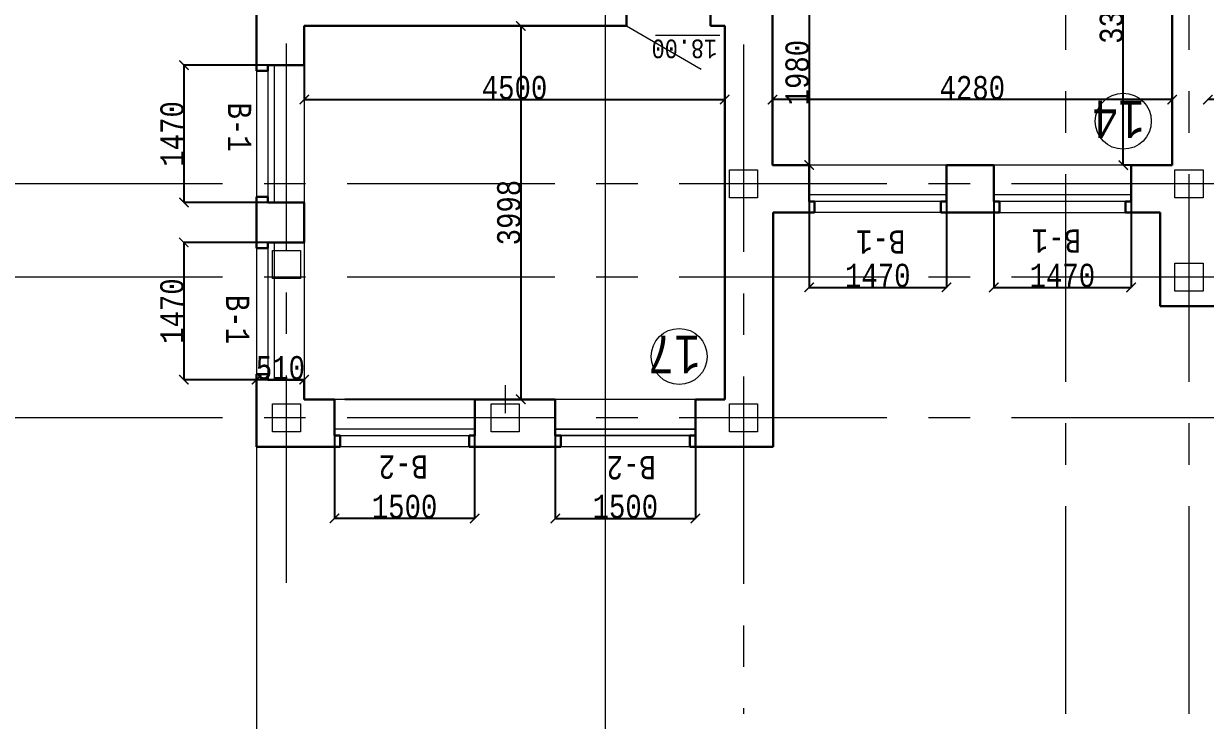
# Model space of a CAD drawing. Header units: millimetres. Extents: x -689206 to 4969298, y -1019800 to 703299.
# Drawn here: x -113517 to -100868, y -598709 to -591246 of the extents above; entities that cross this region are included whole.
import ezdxf

# ---------------------------------------------------------------- set-up
doc = ezdxf.new("R2010")
doc.units = ezdxf.units.MM
doc.linetypes.add('осеваяX2', pattern=[101.6, 63.5, -12.7, 12.7, -12.7])
for name, color, linetype, lineweight in [('ОКНА', 250, 'Continuous', 20), ('РАЗМЕРЫ', 7, 'Continuous', 9), ('Слой1', 7, 'Continuous', 30), ('стены', 7, 'Continuous', 20)]:
    doc.layers.add(name, color=color, linetype=linetype, lineweight=lineweight)
doc.layers.add('четотам', color=7, linetype='Continuous')
doc.styles.add('Аннотативный', font='isocteur.ttf', dxfattribs={"width": 0.7, "height": 250})
doc.dimstyles.new('Аннотативный', dxfattribs={"dimscale": 0, "dimtxt": 250, "dimasz": 100, "dimexe": 1.25, "dimexo": 0.625, "dimtad": 1, "dimdec": 0, "dimtxsty": 'Аннотативный', "dimblk": 'ARCHTICK', "dimcen": 2.5, "dimadec": 0, "dimazin": 0, "dimtfac": 1, "dimtdec": 0, "dimtmove": 0, "dimatfit": 3, "dimfxl": 1, "dimarcsym": 0})

# ---------------------------------------------------------------- blocks, each defined once
blk = doc.blocks.new('_ArchTick')
at = {"color": 0, "linetype": 'ByBlock', "const_width": 0.15}
blk.add_lwpolyline([(-0.5, -0.5), (0.5, 0.5)], dxfattribs=at)
blk = doc.blocks.new('*D3307')
at = {"layer": 'Defpoints', "color": 0, "lineweight": 0, "transparency": 16777216}
for p in [(-100843, -592060), (-100843, -592060), (-97443, -592060)]:
    blk.add_point(p, dxfattribs=at)
at = {"layer": 'стены', "color": 0, "lineweight": -2, "transparency": 16777216}
for p, q in [((-100843, -592059), (-100843, -592059)), ((-97443, -592060), (-100843, -592060)), ((-97443, -592059), (-97443, -592059))]:
    blk.add_line(p, q, dxfattribs=at)
at = {"layer": 'стены', "color": 0, "lineweight": -2, "transparency": 16777216, "xscale": 100, "yscale": 100, "zscale": 100}
for p, rotation in [((-100843, -592060), 179.999999999998), ((-97443, -592060), 359.9999999999981)]:
    blk.add_blockref('_ArchTick', p, dxfattribs=dict(at, rotation=rotation))
at = {"layer": 'стены', "color": 0, "lineweight": 5, "transparency": 16777216, "insert": (-99143, -591934), "char_height": 250, "attachment_point": 5, "style": 'Аннотативный'}
blk.add_mtext('3400', dxfattribs=at)
blk = doc.blocks.new('*D3326')
at = {"layer": 'Defpoints', "color": 0, "lineweight": 0, "transparency": 16777216}
for p in [(-107827, -595271), (-106327, -595271), (-106327, -596546)]:
    blk.add_point(p, dxfattribs=at)
at = {"layer": 'стены', "color": 0, "lineweight": -2, "transparency": 16777216}
for p, q in [((-107827, -595271), (-107827, -596547)), ((-106327, -595271), (-106327, -596547)), ((-107827, -596546), (-106327, -596546))]:
    blk.add_line(p, q, dxfattribs=at)
at = {"layer": 'стены', "color": 0, "lineweight": -2, "transparency": 16777216, "xscale": 100, "yscale": 100, "zscale": 100, "rotation": 180}
blk.add_blockref('_ArchTick', (-107827, -596546), dxfattribs=at)
at = {"layer": 'стены', "color": 0, "lineweight": -2, "transparency": 16777216, "xscale": 100, "yscale": 100, "zscale": 100}
blk.add_blockref('_ArchTick', (-106327, -596546), dxfattribs=at)
at = {"layer": 'стены', "color": 0, "lineweight": 5, "transparency": 16777216, "insert": (-107077, -596420), "char_height": 250, "attachment_point": 5, "style": 'Аннотативный'}
blk.add_mtext('1500', dxfattribs=at)
blk = doc.blocks.new('*D3327')
at = {"layer": 'Defpoints', "color": 0, "lineweight": 0, "transparency": 16777216}
for p in [(-105110, -592761), (-103640, -592761), (-103640, -594071)]:
    blk.add_point(p, dxfattribs=at)
at = {"layer": 'стены', "color": 0, "lineweight": -2, "transparency": 16777216}
for p, q in [((-105110, -592761), (-105110, -594072)), ((-103640, -592761), (-103640, -594072)), ((-105110, -594071), (-103640, -594071))]:
    blk.add_line(p, q, dxfattribs=at)
at = {"layer": 'стены', "color": 0, "lineweight": -2, "transparency": 16777216, "xscale": 100, "yscale": 100, "zscale": 100, "rotation": 180}
blk.add_blockref('_ArchTick', (-105110, -594071), dxfattribs=at)
at = {"layer": 'стены', "color": 0, "lineweight": -2, "transparency": 16777216, "xscale": 100, "yscale": 100, "zscale": 100}
blk.add_blockref('_ArchTick', (-103640, -594071), dxfattribs=at)
at = {"layer": 'стены', "color": 0, "lineweight": 5, "transparency": 16777216, "insert": (-104375, -593945), "char_height": 250, "attachment_point": 5, "style": 'Аннотативный'}
blk.add_mtext('1470', dxfattribs=at)
blk = doc.blocks.new('*D3328')
at = {"layer": 'Defpoints', "color": 0, "lineweight": 0, "transparency": 16777216}
for p in [(-103134, -592761), (-101664, -592761), (-101664, -594071)]:
    blk.add_point(p, dxfattribs=at)
at = {"layer": 'стены', "color": 0, "lineweight": -2, "transparency": 16777216}
for p, q in [((-103134, -592761), (-103134, -594072)), ((-101664, -592761), (-101664, -594072)), ((-103134, -594071), (-101664, -594071))]:
    blk.add_line(p, q, dxfattribs=at)
at = {"layer": 'стены', "color": 0, "lineweight": -2, "transparency": 16777216, "xscale": 100, "yscale": 100, "zscale": 100, "rotation": 180}
blk.add_blockref('_ArchTick', (-103134, -594071), dxfattribs=at)
at = {"layer": 'стены', "color": 0, "lineweight": -2, "transparency": 16777216, "xscale": 100, "yscale": 100, "zscale": 100}
blk.add_blockref('_ArchTick', (-101664, -594071), dxfattribs=at)
at = {"layer": 'стены', "color": 0, "lineweight": 5, "transparency": 16777216, "insert": (-102399, -593945), "char_height": 250, "attachment_point": 5, "style": 'Аннотативный'}
blk.add_mtext('1470', dxfattribs=at)
blk = doc.blocks.new('*D3325')
at = {"layer": 'Defpoints', "color": 0, "lineweight": 0, "transparency": 16777216}
for p in [(-110190, -595659), (-108690, -595659), (-110190, -596546)]:
    blk.add_point(p, dxfattribs=at)
at = {"layer": 'стены', "color": 0, "lineweight": -2, "transparency": 16777216}
for p, q in [((-110190, -595659), (-110190, -596547)), ((-108690, -595659), (-108690, -596547)), ((-108690, -596546), (-110190, -596546))]:
    blk.add_line(p, q, dxfattribs=at)
at = {"layer": 'стены', "color": 0, "lineweight": -2, "transparency": 16777216, "xscale": 100, "yscale": 100, "zscale": 100, "rotation": 180}
blk.add_blockref('_ArchTick', (-110190, -596546), dxfattribs=at)
at = {"layer": 'стены', "color": 0, "lineweight": -2, "transparency": 16777216, "xscale": 100, "yscale": 100, "zscale": 100}
blk.add_blockref('_ArchTick', (-108690, -596546), dxfattribs=at)
at = {"layer": 'стены', "color": 0, "lineweight": 5, "transparency": 16777216, "insert": (-109440, -596420), "char_height": 250, "attachment_point": 5, "style": 'Аннотативный'}
blk.add_mtext('1500', dxfattribs=at)
blk = doc.blocks.new('*D3363')
at = {"layer": 'Defpoints', "color": 0, "lineweight": 0, "transparency": 16777216}
for p in [(-105503, -592060), (-105503, -592761), (-101223, -592761)]:
    blk.add_point(p, dxfattribs=at)
at = {"layer": 'РАЗМЕРЫ', "color": 0, "lineweight": -2, "transparency": 16777216}
for p, q in [((-105503, -592760), (-105503, -592059)), ((-101223, -592060), (-105503, -592060)), ((-101223, -592760), (-101223, -592059))]:
    blk.add_line(p, q, dxfattribs=at)
at = {"layer": 'РАЗМЕРЫ', "color": 0, "lineweight": -2, "transparency": 16777216, "xscale": 100, "yscale": 100, "zscale": 100, "rotation": 180}
blk.add_blockref('_ArchTick', (-105503, -592060), dxfattribs=at)
at = {"layer": 'РАЗМЕРЫ', "color": 0, "lineweight": -2, "transparency": 16777216, "xscale": 100, "yscale": 100, "zscale": 100}
blk.add_blockref('_ArchTick', (-101223, -592060), dxfattribs=at)
at = {"layer": 'РАЗМЕРЫ', "color": 0, "lineweight": 5, "transparency": 16777216, "insert": (-103363, -591934), "char_height": 250, "attachment_point": 5, "style": 'Аннотативный'}
blk.add_mtext('4280', dxfattribs=at)
blk = doc.blocks.new('*D3314')
at = {"layer": 'Defpoints', "color": 0, "lineweight": 0, "transparency": 16777216}
for p in [(-110514, -591692), (-111801, -593162), (-110514, -593162)]:
    blk.add_point(p, dxfattribs=at)
at = {"layer": 'РАЗМЕРЫ', "color": 0, "lineweight": -2, "transparency": 16777216}
for p, q in [((-110514, -591692), (-111803, -591692)), ((-111801, -591692), (-111801, -593162)), ((-110514, -593162), (-111803, -593162))]:
    blk.add_line(p, q, dxfattribs=at)
at = {"layer": 'РАЗМЕРЫ', "color": 0, "lineweight": -2, "transparency": 16777216, "xscale": 100, "yscale": 100, "zscale": 100}
for p, rotation in [((-111801, -591692), 90), ((-111801, -593162), 270)]:
    blk.add_blockref('_ArchTick', p, dxfattribs=dict(at, rotation=rotation))
at = {"layer": 'РАЗМЕРЫ', "color": 0, "lineweight": 5, "transparency": 16777216, "insert": (-111927, -592427), "char_height": 250, "attachment_point": 5, "rotation": 90, "style": 'Аннотативный'}
blk.add_mtext('1470', dxfattribs=at)
blk = doc.blocks.new('*D3315')
at = {"layer": 'Defpoints', "color": 0, "lineweight": 0, "transparency": 16777216}
for p in [(-110514, -593590), (-111803, -595060), (-110514, -595060)]:
    blk.add_point(p, dxfattribs=at)
at = {"layer": 'РАЗМЕРЫ', "color": 0, "lineweight": -2, "transparency": 16777216}
for p, q in [((-110514, -593590), (-111804, -593590)), ((-111803, -593590), (-111803, -595060)), ((-110514, -595060), (-111804, -595060))]:
    blk.add_line(p, q, dxfattribs=at)
at = {"layer": 'РАЗМЕРЫ', "color": 0, "lineweight": -2, "transparency": 16777216, "xscale": 100, "yscale": 100, "zscale": 100}
for p, rotation in [((-111803, -593590), 90), ((-111803, -595060), 270)]:
    blk.add_blockref('_ArchTick', p, dxfattribs=dict(at, rotation=rotation))
at = {"layer": 'РАЗМЕРЫ', "color": 0, "lineweight": 5, "transparency": 16777216, "insert": (-111928, -594325), "char_height": 250, "attachment_point": 5, "rotation": 90, "style": 'Аннотативный'}
blk.add_mtext('1470', dxfattribs=at)
blk = doc.blocks.new('*D3460')
at = {"layer": 'Defpoints', "color": 0, "linetype": 'ByBlock', "lineweight": 0, "transparency": 16777216}
for p in [(-111024, -595060), (-111024, -595060), (-110514, -595060)]:
    blk.add_point(p, dxfattribs=at)
at = {"layer": 'РАЗМЕРЫ', "color": 0, "linetype": 'ByBlock', "lineweight": -2, "transparency": 16777216}
for p, q in [((-111024, -595059), (-111024, -595059)), ((-110514, -595060), (-111024, -595060)), ((-110514, -595059), (-110514, -595059))]:
    blk.add_line(p, q, dxfattribs=at)
at = {"layer": 'РАЗМЕРЫ', "color": 0, "linetype": 'ByBlock', "lineweight": -2, "transparency": 16777216, "xscale": 100, "yscale": 100, "zscale": 100, "rotation": 180}
blk.add_blockref('_ArchTick', (-111024, -595060), dxfattribs=at)
at = {"layer": 'РАЗМЕРЫ', "color": 0, "linetype": 'ByBlock', "lineweight": -2, "transparency": 16777216, "xscale": 100, "yscale": 100, "zscale": 100}
blk.add_blockref('_ArchTick', (-110514, -595060), dxfattribs=at)
at = {"layer": 'РАЗМЕРЫ', "color": 0, "linetype": 'ByBlock', "lineweight": 20, "transparency": 16777216, "insert": (-110769, -594934), "char_height": 250, "attachment_point": 5, "style": 'Аннотативный'}
blk.add_mtext('510', dxfattribs=at)
blk = doc.blocks.new('*D3461')
at = {"layer": 'Defpoints', "color": 0, "linetype": 'ByBlock', "lineweight": 0, "transparency": 16777216}
for p in [(-110514, -591271), (-110081, -595269), (-108196, -595269)]:
    blk.add_point(p, dxfattribs=at)
at = {"layer": 'РАЗМЕРЫ', "color": 0, "linetype": 'ByBlock', "lineweight": -2, "transparency": 16777216}
for p, q in [((-110513, -591271), (-108195, -591271)), ((-108196, -591271), (-108196, -595269)), ((-110080, -595269), (-108195, -595269))]:
    blk.add_line(p, q, dxfattribs=at)
at = {"layer": 'РАЗМЕРЫ', "color": 0, "linetype": 'ByBlock', "lineweight": -2, "transparency": 16777216, "xscale": 100, "yscale": 100, "zscale": 100}
for p, rotation in [((-108196, -591271), 90), ((-108196, -595269), 270)]:
    blk.add_blockref('_ArchTick', p, dxfattribs=dict(at, rotation=rotation))
at = {"layer": 'РАЗМЕРЫ', "color": 0, "linetype": 'ByBlock', "lineweight": 5, "transparency": 16777216, "insert": (-108322, -593270), "char_height": 250, "attachment_point": 5, "rotation": 90, "style": 'Аннотативный'}
blk.add_mtext('3998', dxfattribs=at)
blk = doc.blocks.new('*D3462')
at = {"layer": 'Defpoints', "color": 0, "linetype": 'ByBlock', "lineweight": 0, "transparency": 16777216}
for p in [(-110514, -591271), (-106013, -591271), (-106013, -592059)]:
    blk.add_point(p, dxfattribs=at)
at = {"layer": 'РАЗМЕРЫ', "color": 0, "linetype": 'ByBlock', "lineweight": -2, "transparency": 16777216}
for p, q in [((-110514, -591271), (-110514, -592060)), ((-106013, -591271), (-106013, -592060)), ((-110514, -592059), (-106013, -592059))]:
    blk.add_line(p, q, dxfattribs=at)
at = {"layer": 'РАЗМЕРЫ', "color": 0, "linetype": 'ByBlock', "lineweight": -2, "transparency": 16777216, "xscale": 100, "yscale": 100, "zscale": 100, "rotation": 180}
blk.add_blockref('_ArchTick', (-110514, -592059), dxfattribs=at)
at = {"layer": 'РАЗМЕРЫ', "color": 0, "linetype": 'ByBlock', "lineweight": -2, "transparency": 16777216, "xscale": 100, "yscale": 100, "zscale": 100}
blk.add_blockref('_ArchTick', (-106013, -592059), dxfattribs=at)
at = {"layer": 'РАЗМЕРЫ', "color": 0, "linetype": 'ByBlock', "lineweight": 5, "transparency": 16777216, "insert": (-108263, -591933), "char_height": 250, "attachment_point": 5, "style": 'Аннотативный'}
blk.add_mtext('4500', dxfattribs=at)
blk = doc.blocks.new('*D3380')
at = {"layer": 'Defpoints', "color": 0, "linetype": 'ByBlock', "lineweight": 0, "transparency": 16777216}
for p in [(-101747, -589461), (-101223, -589461), (-101223, -592761)]:
    blk.add_point(p, dxfattribs=at)
at = {"layer": 'РАЗМЕРЫ', "color": 0, "linetype": 'ByBlock', "lineweight": -2, "transparency": 16777216}
for p, q in [((-101224, -589461), (-101749, -589461)), ((-101747, -592761), (-101747, -589461)), ((-101224, -592761), (-101749, -592761))]:
    blk.add_line(p, q, dxfattribs=at)
at = {"layer": 'РАЗМЕРЫ', "color": 0, "linetype": 'ByBlock', "lineweight": -2, "transparency": 16777216, "xscale": 100, "yscale": 100, "zscale": 100}
for p, rotation in [((-101747, -589461), 90), ((-101747, -592761), 270)]:
    blk.add_blockref('_ArchTick', p, dxfattribs=dict(at, rotation=rotation))
at = {"layer": 'РАЗМЕРЫ', "color": 0, "linetype": 'ByBlock', "lineweight": 5, "transparency": 16777216, "insert": (-101873, -591111), "char_height": 250, "attachment_point": 5, "rotation": 90, "style": 'Аннотативный'}
blk.add_mtext('3300', dxfattribs=at)
blk = doc.blocks.new('*D3381')
at = {"layer": 'Defpoints', "color": 0, "linetype": 'ByBlock', "lineweight": 0, "transparency": 16777216}
for p in [(-105503, -590781), (-105503, -592761), (-105110, -592761)]:
    blk.add_point(p, dxfattribs=at)
at = {"layer": 'РАЗМЕРЫ', "color": 0, "linetype": 'ByBlock', "lineweight": -2, "transparency": 16777216}
for p, q in [((-105503, -590781), (-105109, -590781)), ((-105110, -590781), (-105110, -592761)), ((-105503, -592761), (-105109, -592761))]:
    blk.add_line(p, q, dxfattribs=at)
at = {"layer": 'РАЗМЕРЫ', "color": 0, "linetype": 'ByBlock', "lineweight": -2, "transparency": 16777216, "xscale": 100, "yscale": 100, "zscale": 100}
for p, rotation in [((-105110, -590781), 90), ((-105110, -592761), 270)]:
    blk.add_blockref('_ArchTick', p, dxfattribs=dict(at, rotation=rotation))
at = {"layer": 'РАЗМЕРЫ', "color": 0, "linetype": 'ByBlock', "lineweight": 5, "transparency": 16777216, "insert": (-105236, -591771), "char_height": 250, "attachment_point": 5, "rotation": 90, "style": 'Аннотативный'}
blk.add_mtext('1980', dxfattribs=at)

msp = doc.modelspace()

# ---------------------------------------------------------------- linework, layer by layer
at = {"layer": 'ОКНА', "lineweight": 13}
for p, q in [((-110833.5, -593161.9), (-110833.5, -591691.9)), ((-110903.5, -591751.9), (-110903.5, -593101.9)), ((-110833.5, -595059.9), (-110833.5, -593589.9)), ((-110903.5, -593649.9), (-110903.5, -594999.9))]:
    msp.add_line(p, q, dxfattribs=at)
at = {"layer": 'ОКНА'}
for p, q in [((-110903.5, -593101.9), (-110903.5, -593161.9)), ((-110903.5, -593161.9), (-110833.5, -593161.9)), ((-110903.5, -594999.9), (-110903.5, -595059.9)), ((-110903.5, -595059.9), (-110833.5, -595059.9))]:
    msp.add_line(p, q, dxfattribs=at)
at = {"layer": 'РАЗМЕРЫ', "linetype": 'осеваяX2', "lineweight": 5, "ltscale": 35}
for p, q in [((-105813.5, -548796.3), (-105813.5, -598637.6)), ((-101043.5, -598637.6), (-101043.5, -548796.3)), ((-65160.7, -595470.1), (-132363.4, -595468.9))]:
    msp.add_line(p, q, dxfattribs=at)
at = {"layer": 'РАЗМЕРЫ', "lineweight": 0, "ltscale": 35}
for p, q in [((-111023.5, -557456.6), (-111023.5, -646086)), ((-107292.5, -580214.5), (-107292.5, -638682.8))]:
    msp.add_line(p, q, dxfattribs=at)
at = {"layer": 'РАЗМЕРЫ'}
msp.add_line((-106065.1, -591373.2), (-106754.4, -591373.2), dxfattribs=at)
at = {"layer": 'РАЗМЕРЫ', "lineweight": 15}
for p, q in [((-110513.5, -591691.9), (-110513.5, -593161.9)), ((-111023.5, -591751.9), (-111023.5, -593101.9)), ((-110513.5, -593589.9), (-110513.5, -595059.9)), ((-111023.5, -593649.9), (-111023.5, -594999.9))]:
    msp.add_line(p, q, dxfattribs=at)
at = {"layer": 'Слой1'}
for p, q in [((-110903.5, -591751.9), (-110903.5, -591691.9)), ((-110903.5, -591691.9), (-110513.5, -591691.9)), ((-111023.5, -591751.9), (-110903.5, -591751.9)), ((-110903.5, -593101.9), (-111023.5, -593101.9)), ((-111023.5, -593101.9), (-110903.5, -593101.9)), ((-110903.5, -593161.9), (-110903.5, -593101.9)), ((-110513.5, -593161.9), (-110903.5, -593161.9)), ((-111023.5, -593589.9), (-111023.5, -593649.9)), ((-110903.5, -593649.9), (-110903.5, -593589.9)), ((-110903.5, -593589.9), (-110513.5, -593589.9)), ((-111023.5, -593649.9), (-110903.5, -593649.9)), ((-110903.5, -594999.9), (-111023.5, -594999.9)), ((-111023.5, -594999.9), (-110903.5, -594999.9)), ((-110903.5, -595059.9), (-110903.5, -594999.9)), ((-110513.5, -595059.9), (-110903.5, -595059.9))]:
    msp.add_line(p, q, dxfattribs=at)
at = {"layer": 'стены', "linetype": 'осеваяX2', "lineweight": 5, "ltscale": 35}
for p, q in [((-110703.5, -597236.1), (-110703.5, -548796.3)), ((-102363.4, -598637.6), (-102363.4, -548796.3)), ((-65160.7, -592960.7), (-132363.4, -592960.7)), ((-65160.7, -593960.7), (-132363.4, -593960.7))]:
    msp.add_line(p, q, dxfattribs=at)
at = {"layer": 'стены', "lineweight": 30}
for p, q in [((-101223.5, -589460.7), (-101223.5, -592760.7)), ((-111023.5, -590682.5), (-111023.5, -591751.9)), ((-111023.5, -590760.7), (-111023.5, -591751.9)), ((-107065.5, -591270.7), (-107065.5, -590760.7)), ((-106165.5, -591270.7), (-106165.5, -590760.7)), ((-105503.5, -590780.7), (-105503.5, -592760.7)), ((-107065.5, -591270.7), (-110513.5, -591270.7)), ((-110513.5, -591691.9), (-110513.5, -591270.7)), ((-110513.5, -591270.7), (-107065.5, -591270.7)), ((-106013.5, -591270.7), (-106165.5, -591270.7)), ((-106013.5, -595270.7), (-106013.5, -591270.7)), ((-105503.5, -592760.7), (-105110.5, -592760.7)), ((-105110.5, -593150.6), (-105110.5, -592760.7)), ((-103640.5, -593150.6), (-103640.5, -592760.7)), ((-103640.5, -592760.7), (-103133.7, -592760.7)), ((-103133.7, -593150.6), (-103133.7, -592760.7)), ((-101663.7, -593150.6), (-101663.7, -592760.7)), ((-101663.7, -592760.7), (-101223.5, -592760.7)), ((-111023.5, -593101.9), (-111023.5, -593649.9)), ((-111023.5, -593101.9), (-111023.5, -593649.9)), ((-110513.5, -593589.9), (-110513.5, -593161.9)), ((-105050.5, -593150.6), (-105110.5, -593150.6)), ((-105050.5, -593150.6), (-105050.5, -593270.6)), ((-103640.5, -593150.6), (-103700.5, -593150.6)), ((-103700.5, -593150.6), (-103700.5, -593270.6)), ((-103073.7, -593150.6), (-103133.7, -593150.6)), ((-103073.7, -593150.6), (-103073.7, -593270.6)), ((-101663.7, -593150.6), (-101723.7, -593150.6)), ((-101723.7, -593150.6), (-101723.7, -593270.6)), ((-105495.5, -595778.6), (-105495.5, -593270.6)), ((-105050.5, -593270.6), (-105495.5, -593270.6)), ((-103700.5, -593270.6), (-103073.7, -593270.6)), ((-101723.7, -593270.6), (-101353.5, -593270.6)), ((-101353.5, -593270.6), (-101353.5, -594270.7)), ((-100993.5, -594270.7), (-101353.5, -594270.7)), ((-99935.3, -594270.7), (-101353.5, -594270.7)), ((-111023.5, -594999.9), (-111023.5, -595778.6)), ((-111023.5, -594999.9), (-111023.5, -595270.7)), ((-110513.5, -595270.7), (-110513.5, -595059.9)), ((-110189.5, -595270.7), (-110513.5, -595270.7)), ((-110189.5, -595270.7), (-110189.5, -595658.6)), ((-108689.5, -595270.7), (-108689.5, -595658.6)), ((-107827.4, -595270.7), (-108689.5, -595270.7)), ((-107827.4, -595270.7), (-107827.4, -595658.6)), ((-106327.4, -595270.7), (-106327.4, -595658.6)), ((-106327.4, -595270.7), (-106013.5, -595270.7)), ((-110189.5, -595658.6), (-110129.5, -595658.6)), ((-110129.5, -595658.6), (-110129.5, -595778.6)), ((-108689.5, -595658.6), (-108749.5, -595658.6)), ((-108749.5, -595658.6), (-108749.5, -595778.6)), ((-107827.4, -595658.6), (-107767.4, -595658.6)), ((-107767.4, -595658.6), (-107767.4, -595778.6)), ((-106327.4, -595658.6), (-106387.4, -595658.6)), ((-106387.4, -595658.6), (-106387.4, -595778.6)), ((-110129.5, -595778.6), (-111023.5, -595778.6)), ((-108749.5, -595778.6), (-107767.4, -595778.6)), ((-105495.5, -595778.6), (-106387.4, -595778.6))]:
    msp.add_line(p, q, dxfattribs=at)
at = {"layer": 'стены', "lineweight": 9}
msp.add_line((-107065.5, -591270.7), (-106264.8, -591732.9), dxfattribs=at)
at = {"layer": 'стены'}
for p, q in [((-106013.5, -591270.7), (-106165.5, -591270.7)), ((-108363.4, -595118.6), (-108363.4, -595418.6)), ((-108213.4, -595268.6), (-108513.4, -595268.6))]:
    msp.add_line(p, q, dxfattribs=at)
at = {"layer": 'стены', "color": 152, "lineweight": 30, "true_color": 0x2776bb}
for p, q in [((-110513.5, -591691.9), (-110873.5, -591691.9)), ((-110513.5, -591691.9), (-110873.5, -591691.9)), ((-105110.5, -593120.6), (-105110.5, -592760.7)), ((-103640.5, -592760.7), (-103640.5, -593120.6)), ((-103133.7, -593120.6), (-103133.7, -592760.7)), ((-101663.7, -592760.7), (-101663.7, -593120.6)), ((-110873.5, -593161.9), (-110513.5, -593161.9)), ((-110873.5, -593161.9), (-110513.5, -593161.9)), ((-110513.5, -593589.9), (-110873.5, -593589.9)), ((-110873.5, -595059.9), (-110513.5, -595059.9)), ((-107827.4, -595270.7), (-107827.4, -595628.6)), ((-106327.4, -595270.7), (-106327.4, -595628.6))]:
    msp.add_line(p, q, dxfattribs=at)
at = {"layer": 'стены', "color": 7, "lineweight": 30, "true_color": 0xffffff}
msp.add_line((-105110.5, -592760.7), (-105503.5, -592760.7), dxfattribs=at)
at = {"layer": 'стены', "lineweight": 13}
for p, q in [((-103640.5, -592760.7), (-105110.5, -592760.7)), ((-101663.7, -592760.7), (-103133.7, -592760.7)), ((-103640.5, -593080.6), (-105110.5, -593080.6)), ((-101663.7, -593080.6), (-103133.7, -593080.6)), ((-103700.5, -593150.6), (-105050.5, -593150.6)), ((-101723.7, -593150.6), (-103073.7, -593150.6)), ((-103700.5, -593270.6), (-105050.5, -593270.6)), ((-103073.7, -593270.6), (-101723.7, -593270.6)), ((-108689.5, -595270.7), (-110189.5, -595270.7)), ((-108689.5, -595588.6), (-110189.5, -595588.6)), ((-107827.4, -595588.6), (-106327.4, -595588.6)), ((-106327.4, -595588.6), (-107827.4, -595588.6)), ((-110129.5, -595658.6), (-108689.5, -595658.6)), ((-106327.4, -595658.6), (-107827.4, -595658.6)), ((-107767.4, -595658.6), (-106327.4, -595658.6)), ((-108749.5, -595778.6), (-110129.5, -595778.6))]:
    msp.add_line(p, q, dxfattribs=at)
at = {"layer": 'стены', "color": 152, "lineweight": 25, "true_color": 0x2776bb}
for p, q in [((-111023.5, -593101.9), (-111023.5, -593300.1)), ((-108689.5, -595270.7), (-108689.5, -595525.7))]:
    msp.add_line(p, q, dxfattribs=at)
at = {"layer": 'стены', "lineweight": 15}
for p, q in [((-106327.4, -595270.7), (-107827.4, -595270.7)), ((-106387.4, -595778.6), (-107767.4, -595778.6))]:
    msp.add_line(p, q, dxfattribs=at)
at = {"layer": 'стены', "lineweight": 25}
msp.add_line((-106327.4, -595270.7), (-106327.4, -595525.7), dxfattribs=at)
at = {"layer": 'стены', "color": 7, "lineweight": 25, "true_color": 0xffffff}
for p, q in [((-107827.4, -595658.6), (-107827.4, -595588.6)), ((-107827.4, -595658.6), (-107767.4, -595658.6)), ((-107767.4, -595658.6), (-107767.4, -595778.6)), ((-106327.4, -595658.6), (-106387.4, -595658.6)), ((-106387.4, -595658.6), (-106387.4, -595778.6)), ((-106327.4, -595778.6), (-106327.4, -595658.6))]:
    msp.add_line(p, q, dxfattribs=at)
at = {"layer": 'стены', "lineweight": 20}
for points in [[(-105663.5, -593110.7), (-105963.5, -593110.7), (-105963.5, -592810.7), (-105663.5, -592810.7)], [(-100893.5, -593110.7), (-101193.5, -593110.7), (-101193.5, -592810.7), (-100893.5, -592810.7)], [(-110553.5, -593975), (-110853.5, -593975), (-110853.5, -593675), (-110553.5, -593675)], [(-100893.5, -594110.7), (-101193.5, -594110.7), (-101193.5, -593810.7), (-100893.5, -593810.7)], [(-110553.5, -595619.3), (-110853.5, -595619.3), (-110853.5, -595319.3), (-110553.5, -595319.3)], [(-108213.4, -595619.4), (-108513.4, -595619.4), (-108513.4, -595319.4), (-108213.4, -595319.4)], [(-105663.5, -595619.4), (-105963.5, -595619.4), (-105963.5, -595319.4), (-105663.5, -595319.4)]]:
    msp.add_lwpolyline(points, close=True, dxfattribs=at)
at = {"layer": 'четотам', "lineweight": 13}
for centre in [(-101747.5, -592291), (-106500.7, -594811)]:
    msp.add_circle(centre, 300, dxfattribs=at)

# ---------------------------------------------------------------- texts
at = {"layer": 'РАЗМЕРЫ', "insert": (-106094.4, -591616.1), "char_height": 200, "width": 656.117, "attachment_point": 1, "rotation": 180, "style": 'Аннотативный'}
msp.add_mtext('18.00', dxfattribs=at)
at = {"layer": 'РАЗМЕРЫ', "lineweight": 13, "ltscale": 150, "char_height": 401.1, "width": 1460, "attachment_point": 1, "rotation": 180, "style": 'Аннотативный'}
for s, insert in [('14', (-101519.4, -592470.9)), ('17', (-106272.7, -594990.9))]:
    msp.add_mtext(s, dxfattribs=dict(at, insert=insert))
at = {"layer": 'РАЗМЕРЫ', "lineweight": 20, "ltscale": 150, "char_height": 250, "width": 922.913, "attachment_point": 1, "style": 'Аннотативный'}
for s, insert, rotation in [('В-1', (-111080.7, -592091), 270), ('В-1', (-104080.7, -593711), 180), ('В-1', (-102200.7, -593701), 180), ('В-1', (-111100.7, -594151), 270), ('В-2', (-109190.7, -596121), 180), ('В-2', (-106750.7, -596127.6), 180)]:
    msp.add_mtext(s, dxfattribs=dict(at, insert=insert, rotation=rotation))

# ---------------------------------------------------------------- dimensions: what is measured, and where the dimension line sits
at = {"layer": 'РАЗМЕРЫ', "linetype": 'ByBlock', "lineweight": 5}
for base, p1, p2, angle, picture, middle in [((-101747.5, -589460.7), (-101223.5, -592760.7), (-101223.5, -589460.7), 270, '*D3380', (-101873.1, -591110.7)), ((-105110.5, -592760.7), (-105503.5, -590780.7), (-105503.5, -592760.7), 270, '*D3381', (-105236.1, -591770.7)), ((-106013.5, -592058.7), (-110513.5, -591270.7), (-106013.5, -591270.7), 180, '*D3462', (-108263.5, -591933)), ((-108196.2, -595268.6), (-110513.5, -591270.7), (-110080.7, -595268.6), 270, '*D3461', (-108321.8, -593269.7))]:
    dim = msp.add_linear_dim(base=base, p1=p1, p2=p2, angle=angle, dimstyle='Аннотативный', dxfattribs=at)
    dim.commit()
    dim.dimension.update_dxf_attribs({"geometry": picture, "text_midpoint": middle})
at = {"layer": 'РАЗМЕРЫ', "lineweight": 5}
for base, p1, p2, angle, picture, middle in [((-111801.3, -593161.9), (-110513.5, -591691.9), (-110513.5, -593161.9), 270, '*D3314', (-111927, -592426.9)), ((-105503.5, -592059.9), (-101223.5, -592760.7), (-105503.5, -592760.7), 180, '*D3363', (-103363.5, -591934.3)), ((-111802.6, -595059.9), (-110513.5, -593589.9), (-110513.5, -595059.9), 270, '*D3315', (-111928.2, -594324.9))]:
    dim = msp.add_linear_dim(base=base, p1=p1, p2=p2, angle=angle, dimstyle='Аннотативный', dxfattribs=at)
    dim.commit()
    dim.dimension.update_dxf_attribs({"geometry": picture, "text_midpoint": middle})
at = {"layer": 'РАЗМЕРЫ', "linetype": 'ByBlock', "lineweight": 20}
dim = msp.add_linear_dim(base=(-111023.5, -595059.9), p1=(-110513.5, -595059.9), p2=(-111023.5, -595059.9), angle=180, dimstyle='Аннотативный', dxfattribs=at)
dim.commit()
dim.dimension.update_dxf_attribs({"geometry": '*D3460', "text_midpoint": (-110768.5, -594934.3)})
at = {"layer": 'стены', "lineweight": 5}
dim = msp.add_aligned_dim(p1=(-97443.5, -592059.9), p2=(-100843.5, -592059.9), distance=0, dimstyle='Аннотативный', dxfattribs=at)
dim.commit()
dim.dimension.update_dxf_attribs({"geometry": '*D3307', "text_midpoint": (-99143.5, -591934.3)})
for base, p1, p2, picture, middle in [((-103640.5, -594070.7), (-105110.5, -592760.7), (-103640.5, -592760.7), '*D3327', (-104375.5, -593945)), ((-101663.7, -594070.7), (-103133.7, -592760.7), (-101663.7, -592760.7), '*D3328', (-102398.7, -593945)), ((-106327.4, -596545.9), (-107827.4, -595270.7), (-106327.4, -595270.7), '*D3326', (-107077.4, -596420.2)), ((-110189.5, -596545.9), (-108689.5, -595658.6), (-110189.5, -595658.6), '*D3325', (-109439.5, -596420.2))]:
    dim = msp.add_linear_dim(base=base, p1=p1, p2=p2, angle=180, dimstyle='Аннотативный', dxfattribs=at)
    dim.commit()
    dim.dimension.update_dxf_attribs({"geometry": picture, "text_midpoint": middle})

doc.saveas('drawing.dxf')
